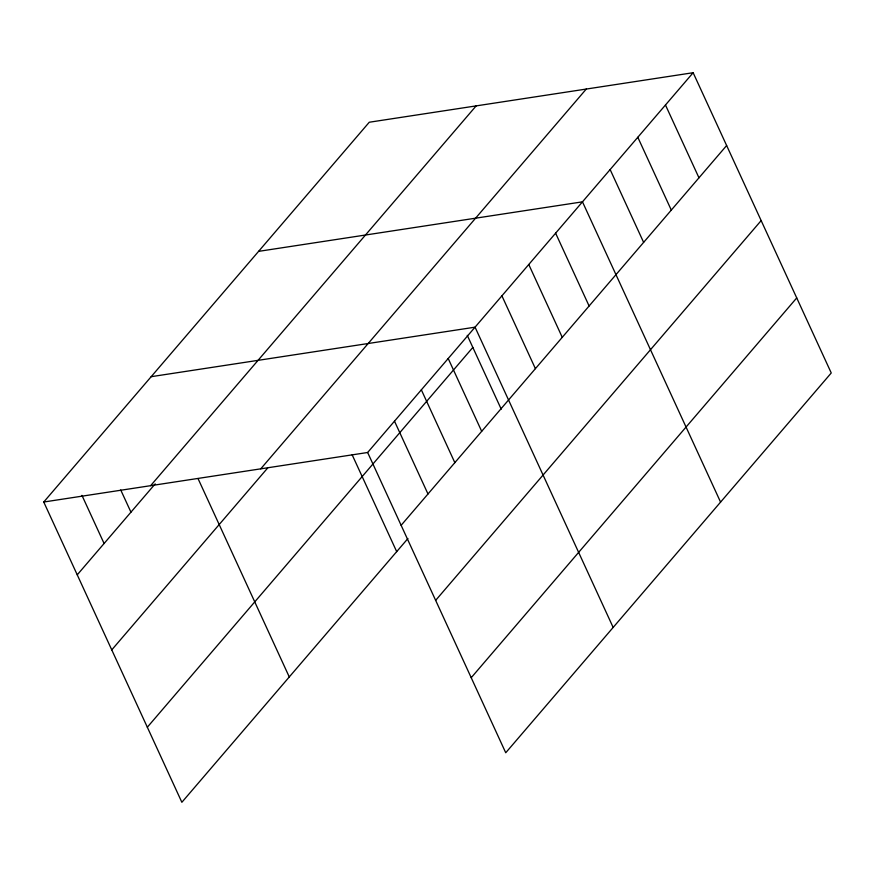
<?xml version="1.0" encoding="UTF-8"?>
<svg xmlns="http://www.w3.org/2000/svg" width="875" height="875" viewBox="0 0 875 875"><rect width="100%" height="100%" fill="white"/><g stroke="black" fill="none" stroke-linecap="round" stroke-linejoin="round"><path stroke-width="1.31" d="M407.936 538.519L181.858 802.288L43.75 502.02L369.261 122.238L693.142 72.713L831.25 372.98L505.739 752.763L367.642 452.495L693.142 72.713M150.631 485.68L476.142 105.897M77.241 574.831L155.203 483.864M260.75 468.836L586.261 89.064M111.759 649.895L267.695 467.961M147.328 727.223L472.839 347.441M401.133 525.317L726.633 145.534M435.652 600.37L761.162 220.588M471.22 677.698L796.731 297.927M258.584 251.366L582.477 201.841L720.573 502.108M151.167 376.688L475.059 327.173L613.156 627.43M43.75 502.02L367.642 452.495M665.47 105L698.972 177.811M637.809 137.277L671.3 210.098M610.138 169.564L643.628 242.375M555.614 233.177L589.105 305.988M528.763 264.502L562.253 337.323M501.911 295.838L535.402 368.648M467.283 335.366L501.233 409.183M448.197 358.498L481.688 431.32M421.345 389.834L454.836 462.645M394.494 421.17L427.984 493.981M352.166 454.825L396.692 551.633M198.023 478.559L289.275 676.955M120.728 489.956L130.955 512.17M81.955 495.37L104.092 543.506"/></g></svg>
